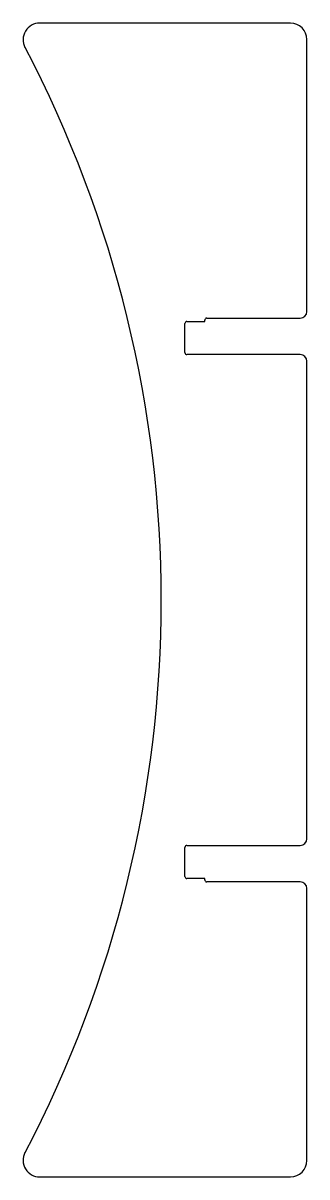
# Model space of a CAD drawing. Header units: millimetres. Extents: x -43 to 0, y -50 to 124.
import ezdxf

# ---------------------------------------------------------------- set-up
doc = ezdxf.new("R2010")
doc.units = ezdxf.units.MM
doc.layers.get('0').update_dxf_attribs({"linetype": 'CONTINUOUS'})

msp = doc.modelspace()

# ---------------------------------------------------------------- linework, layer by layer
for p, q in [((-2.46, 123.96), (-40.31, 123.96)), ((0.04, 80.46), (0.04, 121.46)), ((-18.38, 74.26), (-18.38, 78.66)), ((-18.08, 78.96), (-15.38, 78.96)), ((-15.38, 78.96), (-15.38, 79.16)), ((-15.08, 79.46), (-0.96, 79.46)), ((-0.96, 73.96), (-18.08, 73.96)), ((0.04, 0.96), (0.04, 72.96)), ((-18.38, -4.74), (-18.38, -0.34)), ((-18.08, -0.04), (-0.96, -0.04)), ((-15.38, -5.04), (-18.08, -5.04)), ((-15.38, -5.24), (-15.38, -5.04)), ((-0.96, -5.54), (-15.08, -5.54)), ((0.04, -47.54), (0.04, -6.54)), ((-40.31, -50.04), (-2.46, -50.04))]:
    msp.add_line(p, q)
for centre, radius, start, end in [((-40.31, 121.46), 2.5, 90, 207.7226), ((-2.46, 121.46), 2.5, 0, 90), ((-201.1, 36.96), 179.15, -27.7226, 27.7226), ((-0.96, 80.46), 1, -90, 0), ((-18.08, 78.66), 0.3, 90, 180), ((-15.08, 79.16), 0.3, 90, 180), ((-18.08, 74.26), 0.3, 180, 270), ((-0.96, 72.96), 1, 0, 90), ((-0.96, 0.96), 1, 270, 360), ((-18.08, -0.34), 0.3, 90, 180), ((-18.08, -4.74), 0.3, 180, 270), ((-15.08, -5.24), 0.3, 180, 270), ((-0.96, -6.54), 1, 0, 90), ((-40.31, -47.54), 2.5, 152.2774, 270), ((-2.46, -47.54), 2.5, 270, 360)]:
    msp.add_arc(centre, radius, start, end)

doc.saveas('drawing.dxf')
